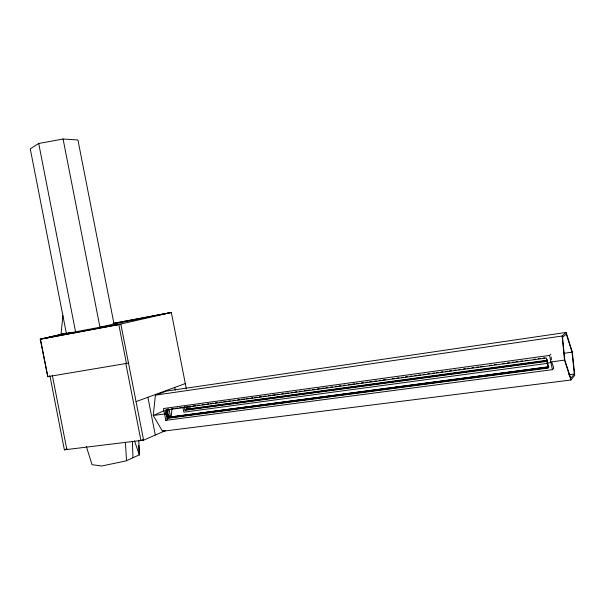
<?xml version="1.0" encoding="UTF-8"?>
<svg xmlns="http://www.w3.org/2000/svg" width="605" height="605" viewBox="0 0 605 605"><rect width="100%" height="100%" fill="white"/><g stroke="black" fill="none" stroke-linecap="round" stroke-linejoin="round"><path stroke-width="0.91" d="M187.255 406.742L187.013 409.434L547.124 360.656M186.529 407.044L186.287 409.736L546.837 360.935M171.124 417.427L171.933 409.101M62.89 315.651L61.007 334.489L66.542 333.295M548.826 367.522L168.243 417.873L166.148 414.251L166.617 409.577L167.396 409.267L166.935 413.926L169.029 417.548L548.198 367.341M167.502 409.222L167.063 413.639L169.264 417.45L548.289 367.25M168.281 408.912L167.85 413.321L170.043 417.125L548.614 366.94M155.402 395.156L153.246 415.499L162.503 431.274L570.946 380L574.75 375.38L572.315 351.921L566.114 332.432L166.549 391.057L155.402 395.156L562.106 336.017L566.114 332.432M574.319 374.049L570.78 378.314L564.79 359.831L562.552 337.409L566.28 334.036L572.058 352.193L574.319 374.049L568.7 374.767M550.898 354.137L549.544 355.415L163.501 408.541L165.815 420.354L552.403 369.663L553.787 368.226L551.866 362.433M547.623 362.728L548.319 366.025M186.385 389L171.321 312.467L118.202 324.613L45.103 338.278L62.549 334.338L61.249 334.542L99.961 327.222L114.027 324.015L77.932 139.974L63.079 139.006L38.712 143.491L30.25 148.777L66.323 333.196M139.664 454.695L126.158 460.881L101.821 465.994L92.043 464.693L86.318 446.452M164.068 410.734L153.246 415.499L165.225 413.888M65.779 333.347L40.233 339.178L47.795 376.665L49.965 376.053L64.372 449.833L143.612 440.16L165.573 430.579M143.514 439.366L140.935 440.485L125.84 363.545M162.503 431.274L164.091 430.586M165.815 420.354L167.562 419.628M184.253 406.719L184.948 410.288L188.2 408.935L547.586 360.202M166.965 418.403L548.319 368.029L546.315 358.031L165.331 410.092L166.965 418.403L170.572 416.905L548.803 366.736M64.372 449.833L66.989 448.781M136.049 401.614L185.311 383.562M126.49 363.696L118.814 324.582L40.482 339.231L47.795 376.665L128.494 363.098M47.795 376.665L49.595 376.136M70.717 332.508L67.987 333.264L71.579 332.417M40.233 339.178L67.246 333.083M114.027 324.015L171.321 312.467L113.075 323.425M113.679 323.38L167.267 313.299M118.202 324.613L99.961 327.222L63.079 139.006M563.769 353.335L572.058 352.193M166.617 409.577L168.493 409.32M171.298 408.942L173.174 408.685M175.042 408.428L177.855 408.042M179.73 407.785L181.598 407.528M184.412 407.142L186.279 406.893M188.155 406.636L190.961 406.25M192.836 405.993L195.649 405.607M197.517 405.35L199.393 405.093M202.199 404.707L204.074 404.458M206.887 404.072L208.755 403.815M210.631 403.558L213.436 403.172M215.312 402.915L217.187 402.658M219.993 402.28L221.869 402.022M223.744 401.765L226.55 401.38M228.425 401.123L230.293 400.865M233.107 400.48L234.974 400.223M237.788 399.844L239.663 399.587M241.531 399.33L244.344 398.945M246.212 398.687L248.088 398.43M250.901 398.045L252.769 397.787M254.645 397.538L257.45 397.152M259.326 396.895L261.201 396.638M264.007 396.252L265.882 395.995M268.688 395.609L270.564 395.352M272.439 395.103L275.245 394.717M277.12 394.46L278.996 394.203M281.801 393.817L283.677 393.56M285.545 393.303L288.358 392.925M291.164 392.539L293.039 392.282M294.915 392.025L296.783 391.768M299.596 391.382L301.464 391.125M304.277 390.739L306.153 390.49M308.021 390.233L309.896 389.975M312.702 389.59L314.577 389.333M317.391 388.947L319.259 388.69M321.134 388.433L323.94 388.055M325.815 387.797L327.691 387.54M330.496 387.155L332.372 386.897M335.178 386.512L337.053 386.255M338.929 386.005L340.796 385.748M343.61 385.362L345.478 385.105M348.291 384.719L350.166 384.462M352.034 384.205L354.848 383.82M356.716 383.57L358.591 383.313M361.404 382.927L363.272 382.67M366.085 382.284L367.953 382.027M369.829 381.77L371.704 381.513M374.51 381.135L376.386 380.878M379.191 380.492L381.067 380.235M382.942 379.978L385.748 379.592M392.305 378.7L394.18 378.443M396.986 378.057L398.861 377.8M401.667 377.414L403.543 377.157M405.418 376.9L407.286 376.65M410.099 376.265L411.967 376.007M414.78 375.622L416.656 375.365M418.524 375.108L420.399 374.85M423.205 374.465L425.081 374.215M427.886 373.829L429.762 373.572M432.575 373.187L434.443 372.93M436.318 372.672L438.194 372.415M441 372.037L442.875 371.78M445.681 371.394L447.556 371.137M449.432 370.88L451.3 370.623M454.113 370.237L455.981 369.98M458.794 369.602L460.67 369.345M463.475 368.959L465.351 368.702M467.219 368.445L469.094 368.188M471.9 367.802L473.776 367.545M476.589 367.167L478.457 366.91M480.332 366.653L483.138 366.267M489.695 365.367L491.57 365.118M494.376 364.732L496.251 364.475M502.808 363.575L504.683 363.318M507.489 362.932L509.365 362.682M512.17 362.297L514.046 362.04M515.921 361.782L517.789 361.525M520.602 361.14L522.47 360.882M525.284 360.504L527.152 360.247M533.708 359.347L535.584 359.09M538.389 358.704L540.265 358.447M543.078 358.069L544.946 357.812M184.948 410.288L547.245 361.329M550.452 362.024L564.503 360.126L570.946 380M164.658 414.448L166.148 414.251M550.973 362.539L547.313 363.03L546.988 359.378M547.434 363.371L183.829 412.179L182.967 407.793M134.522 440.939L139.332 454.847L138.825 440.735M549.544 355.415L552.403 369.663M189.773 406.227L190.31 408.95M187.732 406.545L188.2 408.935M174.739 387.434L175.284 390.21M169.128 409.562L170.572 416.905M147.885 397.273L155.304 435.055M120.849 324.114L143.612 440.16M38.712 143.491L75.731 332.659M52.348 375.365L66.837 449.53M562.106 336.017L564.503 360.126M551.163 356.942L551.42 359.741M138.795 445.461L139.332 454.847M125.432 442.293L126.505 460.723M132.389 441.302L132.987 457.751"/></g></svg>
